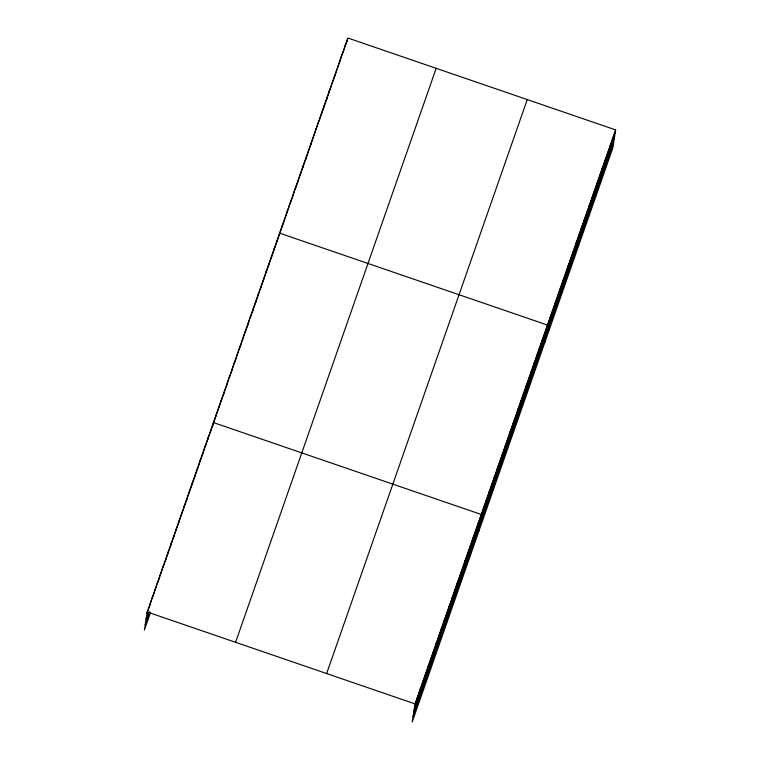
<?xml version="1.0" encoding="UTF-8"?>
<svg xmlns="http://www.w3.org/2000/svg" width="760" height="760" viewBox="0 0 760 760"><rect width="100%" height="100%" fill="white"/><g stroke="black" fill="none" stroke-linecap="round" stroke-linejoin="round"><path stroke-width="1.14" d="M615.628 129.903L415.036 703.883L412.195 722L612.788 148.019L615.628 129.903L347.805 38L147.212 611.981L144.371 630.097L150.423 612.778M149.853 604.399L149.615 605.957L152.504 596.828M155.154 589.247L154.907 590.805L157.805 581.675M160.445 574.094L160.208 575.653L163.096 566.523M165.746 558.942L165.5 560.5L194.246 478.24M168.15 552.919L168.397 551.37M170.8 545.347L171.038 543.789M173.441 537.767L173.689 536.208M176.092 530.195L176.339 528.637M178.743 522.614L178.98 521.056M181.383 515.042L181.63 513.484M184.034 507.461L184.281 505.903M186.684 499.89L186.931 498.332M189.335 492.309L189.572 490.751M191.976 484.737L192.223 483.18M194.873 475.599L194.626 477.156L199.548 463.087M197.277 469.585L197.514 468.027M200.165 460.446L199.918 462.004L204.839 447.934M202.568 454.433L202.815 452.874M205.466 445.293L205.219 446.851L210.14 432.782M207.869 439.27L208.107 437.722M210.757 430.141L210.511 431.699L215.431 417.63M212.952 425.486L213.161 424.118M216.049 414.988L215.811 416.546L220.723 402.477M221.35 399.836L221.103 401.394L226.024 387.324M223.754 393.813L224 392.255M226.641 384.683L226.404 386.241L229.292 377.102M231.942 369.531L231.695 371.089L234.593 361.95M237.234 354.378L236.996 355.937L239.884 346.798M242.535 339.226L242.288 340.784L245.176 331.645M247.826 324.073L247.579 325.631L250.477 316.492M252.88 310.469L253.127 308.921M255.531 302.898L255.769 301.34M258.172 295.317L258.419 293.769M260.822 287.745L261.07 286.188M263.473 280.165L263.71 278.616M266.114 272.593L266.361 271.035M268.764 265.012L269.012 263.454M271.415 257.44L271.662 255.883M274.065 249.859L274.303 248.302M276.953 240.73L276.706 242.288L281.608 228.275M279.357 234.707L279.604 233.149L547.428 325.052L544.587 343.178M282.226 225.644L281.979 227.202L286.852 213.266M287.47 210.634L287.223 212.192L290.092 203.129M292.714 195.624L292.476 197.182L295.336 188.119M297.72 182.172L297.967 180.614M300.342 174.657L300.589 173.109M302.964 167.152L303.212 165.604M305.587 159.648L305.834 158.089M310.84 144.637L311.077 143.079M316.084 129.627L316.322 128.07M318.953 120.564L313.832 136.059M321.575 113.059L321.328 114.618L331.816 84.588M323.95 107.112L324.197 105.554M326.572 99.607L326.819 98.049M329.194 92.093L329.441 90.544M334.447 77.083L334.685 75.525M339.691 62.073L339.938 60.515M342.56 53.01L337.44 68.504M345.183 45.505L344.935 47.063L347.558 39.558L347.349 40.926M417.44 697.861L417.687 696.303M420.09 690.279L420.327 688.721M422.731 682.708L422.978 681.15M425.381 675.127L425.628 673.569M428.032 667.556L428.269 665.997M430.673 659.975L430.92 658.417M433.323 652.403L433.57 650.845M435.974 644.822L436.221 643.264M438.624 637.25L438.862 635.692M441.265 629.669L441.512 628.111M443.916 622.098L444.163 620.54M446.566 614.517L446.804 612.959M449.217 606.936L449.454 605.387M451.858 599.364L452.105 597.806M454.508 591.783L454.755 590.235M457.159 584.212L457.397 582.654M459.8 576.631L460.047 575.082M462.45 569.059L462.697 567.501M465.101 561.478L465.348 559.92M467.751 553.907L467.989 552.349M470.392 546.326L470.639 544.768M473.043 538.755L473.29 537.197M475.693 531.173L475.931 529.615M478.334 523.602L478.581 522.044M478.391 532.589L481.232 514.463L213.408 422.57M483.635 508.45L483.882 506.892M486.286 500.868L486.523 499.31M488.927 493.297L489.174 491.739M491.578 485.716L491.825 484.158M494.228 478.144L494.465 476.587M496.869 470.563L497.116 469.005M499.519 462.983L499.767 461.434M502.17 455.411L502.417 453.853M504.82 447.83L505.058 446.281M507.461 440.258L507.708 438.7M510.112 432.677L510.359 431.129M512.762 425.106L513 423.548M515.413 417.525L515.65 415.967M518.054 409.953L518.301 408.395M520.704 402.373L520.952 400.815M523.355 394.801L523.592 393.243M525.996 387.22L526.243 385.662M528.646 379.648L528.894 378.09M531.297 372.067L531.534 370.509M533.947 364.496L534.185 362.938M536.589 356.915L536.836 355.357M539.239 349.344L539.486 347.785M541.889 341.762L542.127 340.204M544.531 334.181L544.778 332.633M549.803 319.105L550.05 317.547M552.425 311.6L552.672 310.042M555.056 304.095L555.294 302.537M557.678 296.59L557.916 295.032M560.3 289.085L560.538 287.527M562.922 281.57L563.169 280.022M565.544 274.065L565.792 272.507M568.167 266.56L568.413 265.002M570.788 259.055L571.035 257.498M573.41 251.55L573.658 249.992M576.033 244.045L576.279 242.487M578.664 236.541L578.901 234.982M581.286 229.035L581.524 227.477M583.908 221.53L584.145 219.972M586.53 214.025L586.777 212.468M589.152 206.511L589.399 204.962M591.774 199.006L592.021 197.457M594.396 191.501L594.643 189.943M597.018 183.996L597.265 182.438M599.649 176.491L599.887 174.933M602.271 168.986L602.509 167.428M604.894 161.481L605.131 159.923M607.515 153.976L607.762 152.418M610.137 146.471L610.385 144.913M612.76 138.966L613.006 137.408M146.965 613.538L149.236 607.04M152.636 597.303L154.527 591.888M157.938 582.15L159.828 576.736M163.229 566.989L165.119 561.583M229.425 377.577L231.315 372.172M234.726 362.425L236.616 357.019M240.017 347.272L241.908 341.867M245.319 332.12L247.209 326.705M250.61 316.967L276.336 243.371M290.225 203.614L292.096 198.255M295.469 188.603L313.462 137.132M319.077 121.049L320.957 115.691M332.196 83.524L337.07 69.578M342.684 53.495L344.565 48.136M146.11 619.001L148.38 612.503M145.226 624.635L149.768 611.648M235.59 642.304L436.183 68.324M326.648 673.55L527.25 99.569M414.789 705.432L615.381 131.461M413.934 710.904L614.526 136.923M413.05 716.538L613.643 142.557M147.212 611.981L415.036 703.883"/></g></svg>
